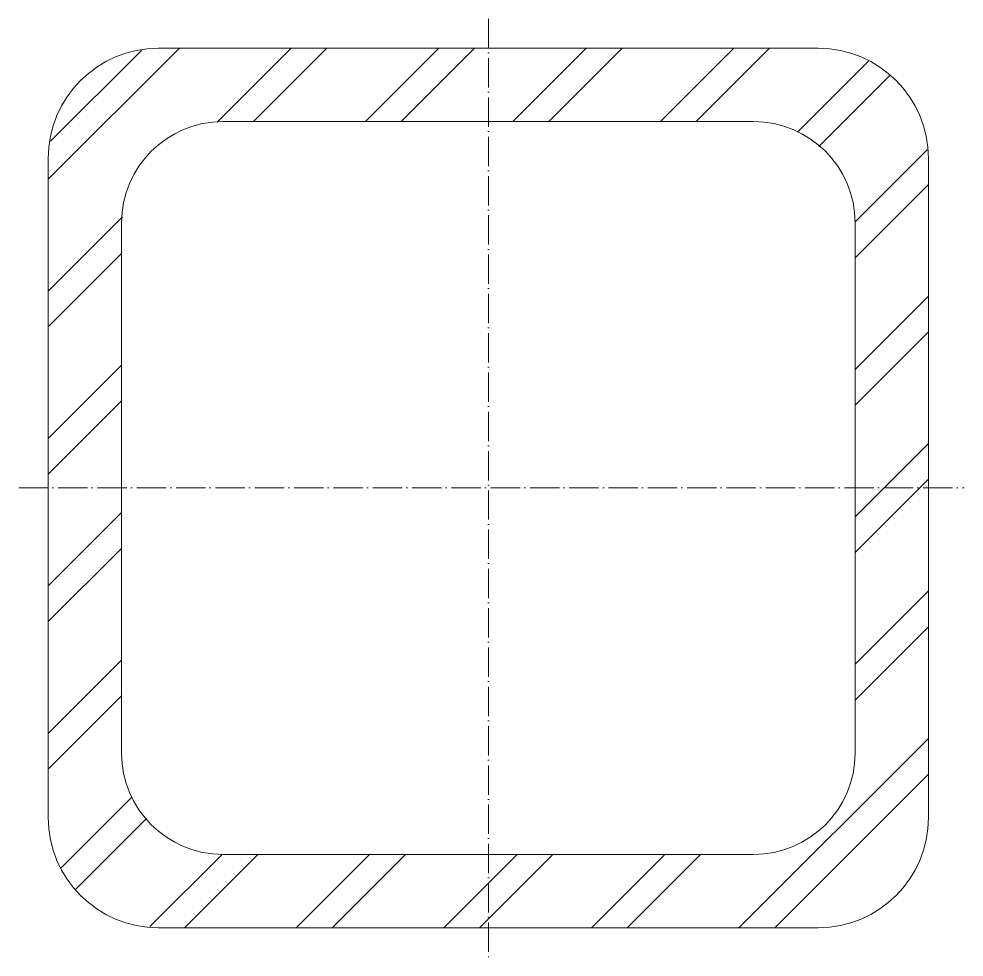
# Model space of a CAD drawing. Header units: metres. Extents: x -80 to 81, y -80 to 80.
import ezdxf

# ---------------------------------------------------------------- set-up
doc = ezdxf.new("R2010")
doc.units = ezdxf.units.M
doc.linetypes.add('MV_hartlijn_staal', pattern=[6.6, 5, -0.8, 0, -0.8])
doc.layers.add('A-DETL-GENF', color=92, linetype='Continuous', lineweight=18)

# ---------------------------------------------------------------- blocks, each defined once
blk = doc.blocks.new('28 Staalprofielen- koker SHS-2d - K150_12_5-3532302-00_0 Basismaterialen')
at = {"layer": 'A-DETL-GENF', "lineweight": 13}
h = blk.add_hatch(dxfattribs=at)
h.set_pattern_fill('FP_420', color=256, style=0, pattern_type=2)
h.set_pattern_definition([(45, (2105.222, 5960.38), (-12.57236, 12.57236), []), (45, (2105.222, 5979.43), (-12.57236, 12.57236), [])])
h.paths.add_polyline_path([(56.2, -75), (61.07, -74.36), (65.6, -72.48), (69.49, -69.49), (72.48, -65.6), (74.36, -61.07), (75, -55.97), (75, 56.2), (74.36, 61.07), (72.48, 65.6), (69.49, 69.49), (65.6, 72.48), (61.07, 74.36), (56.2, 75), (-56.2, 75), (-61.07, 74.36), (-65.6, 72.48), (-69.49, 69.49), (-72.48, 65.6), (-74.36, 61.07), (-75, 56.2), (-75, -56.2), (-74.36, -61.07), (-72.48, -65.6), (-69.49, -69.49), (-65.6, -72.48), (-61.07, -74.36), (-56.2, -75)])
h.paths.add_polyline_path([(-45.2, -62.5), (-49.68, -61.91), (-53.85, -60.18), (-57.43, -57.43), (-60.18, -53.85), (-61.91, -49.68), (-62.5, -45.2), (-62.5, 45.2), (-61.91, 49.68), (-60.18, 53.85), (-57.43, 57.43), (-53.85, 60.18), (-49.68, 61.91), (-45.2, 62.5), (45.2, 62.5), (49.68, 61.91), (53.85, 60.18), (57.43, 57.43), (60.18, 53.85), (61.91, 49.68), (62.5, 45.2), (62.5, -45.2), (61.91, -49.68), (60.18, -53.85), (57.43, -57.43), (53.85, -60.18), (49.68, -61.91), (45.2, -62.5)])
at = {"layer": 'A-DETL-GENF', "linetype": 'MV_hartlijn_staal', "lineweight": 13}
for p, q in [((0, 80), (0, -80)), ((-80, 0), (81.08, 0))]:
    blk.add_line(p, q, dxfattribs=at)
at = {"layer": 'A-DETL-GENF'}
for p, q in [((56.2, 75), (-56.2, 75)), ((-56.2, 75), (56.2, 75)), ((-45.2, 62.5), (45.2, 62.5)), ((-45.2, 62.5), (45.2, 62.5)), ((-75, 56.2), (-75, -56.2)), ((-75, -56.2), (-75, 56.2)), ((75, -56.2), (75, 56.2)), ((75, 56.2), (75, -56.2)), ((-62.5, -45.2), (-62.5, 45.2)), ((-62.5, -45.2), (-62.5, 45.2)), ((62.5, 45.2), (62.5, -45.2)), ((62.5, 45.2), (62.5, -45.2)), ((45.2, -62.5), (-45.2, -62.5)), ((45.2, -62.5), (-45.2, -62.5)), ((-56.2, -75), (56.2, -75)), ((56.2, -75), (-56.2, -75))]:
    blk.add_line(p, q, dxfattribs=at)
for centre, radius, start, end in [((-56.2, 56.2), 18.8, 90, 180), ((-56.2, 56.2), 18.8, 90, 180), ((56.2, 56.2), 18.8, 360, 90), ((56.2, 56.2), 18.8, 360, 90), ((-45.2, 45.2), 17.3, 90, 180), ((-45.2, 45.2), 17.3, 90, 180), ((45.2, 45.2), 17.3, 360, 90), ((45.2, 45.2), 17.3, 360, 90), ((-45.2, -45.2), 17.3, 180, 270), ((-45.2, -45.2), 17.3, 180, 270), ((45.2, -45.2), 17.3, 270, 360), ((45.2, -45.2), 17.3, 270, 360), ((-56.2, -56.2), 18.8, 180, 270), ((-56.2, -56.2), 18.8, 180, 270), ((56.2, -56.2), 18.8, 270, 0), ((56.2, -56.2), 18.8, 270, 0)]:
    blk.add_arc(centre, radius, start, end, dxfattribs=at)

msp = doc.modelspace()

# ---------------------------------------------------------------- block references
msp.add_blockref('28 Staalprofielen- koker SHS-2d - K150_12_5-3532302-00_0 Basismaterialen', (0, 0))

doc.saveas('drawing.dxf')
